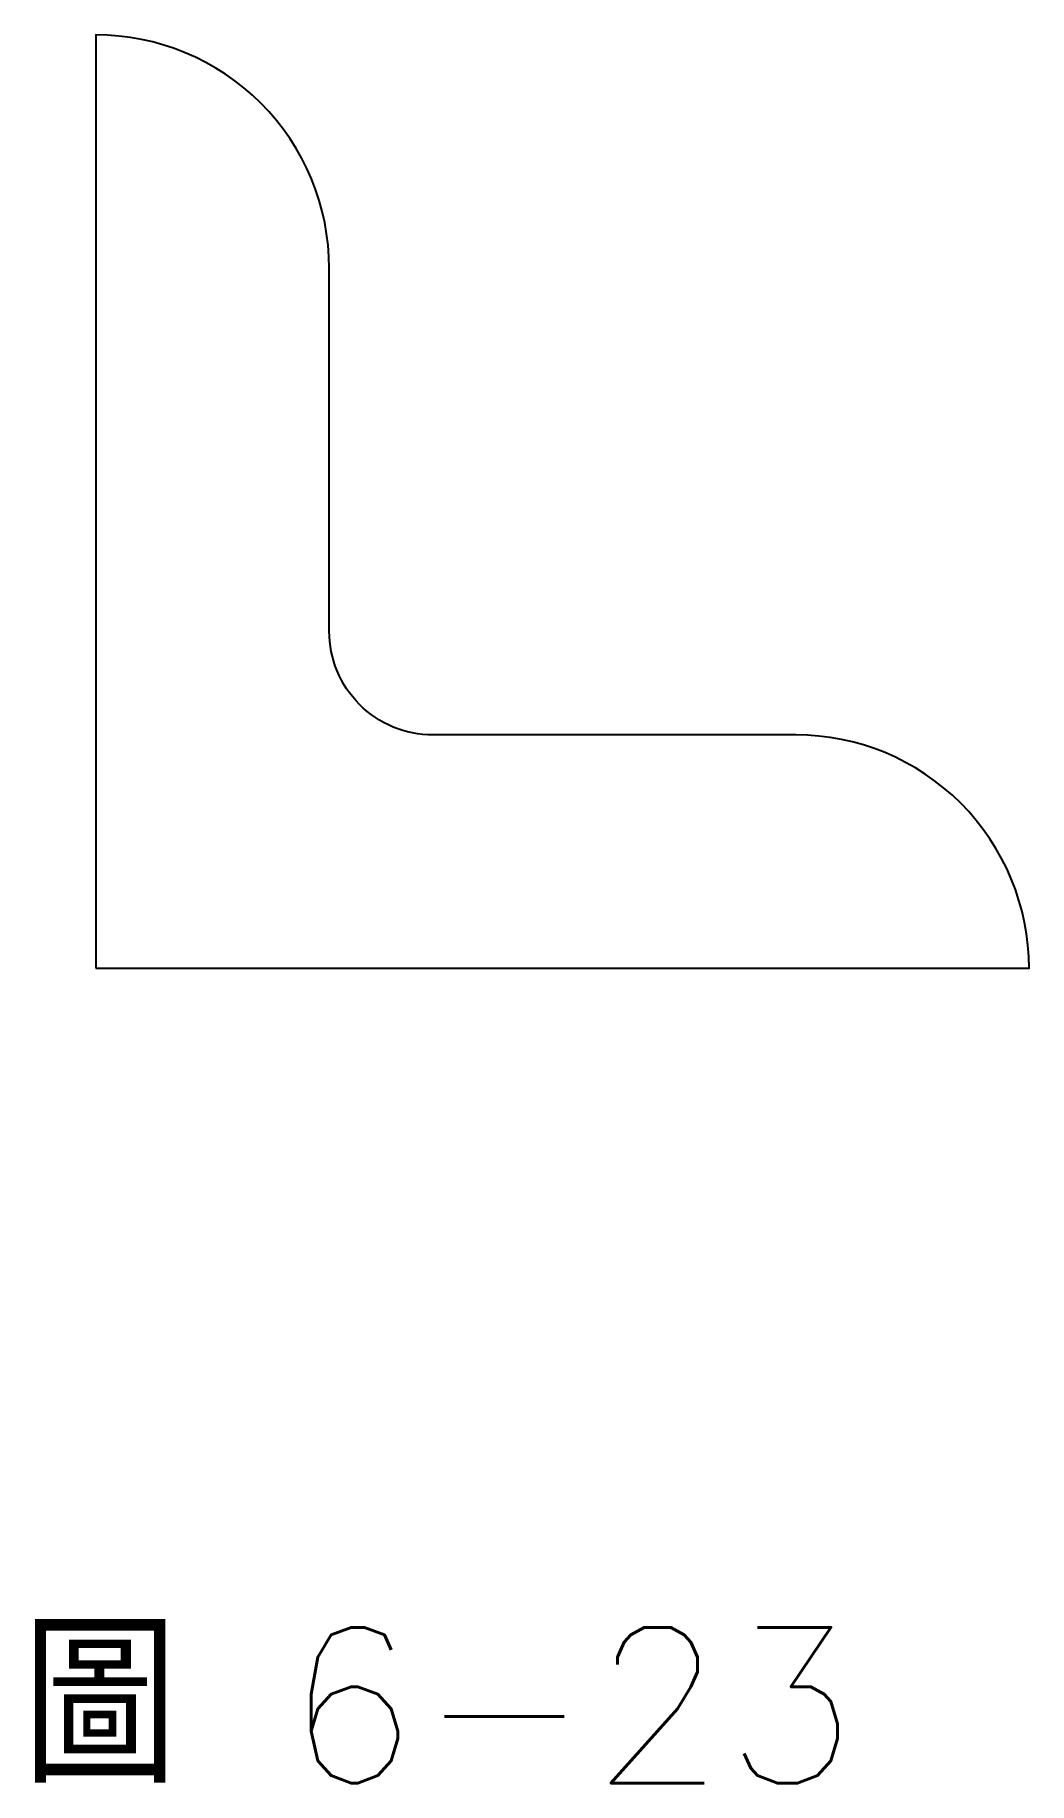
# Model space of a CAD drawing. Extents: x 188.5 to 207.6, y 73.1 to 106.8.
import ezdxf

# ---------------------------------------------------------------- set-up
doc = ezdxf.new("R2010")
doc.units = 0
doc.layers.add('輪廓線', color=7, linetype='CONTINUOUS')
doc.styles.add('CNS1', font='romans.shx', dxfattribs={"height": 3, "bigfont": 'chineset.shx'})

msp = doc.modelspace()

# ---------------------------------------------------------------- linework, layer by layer
at = {"layer": '輪廓線'}
msp.add_lwpolyline([(189.627, 88.771), (207.627, 88.771, 0.414214), (203.127, 93.271), (196.127, 93.271, -0.414214), (194.127, 95.271), (194.127, 102.271, 0.414214), (189.627, 106.771)], format="xyb", close=True, dxfattribs=at)

# ---------------------------------------------------------------- texts
at = {"layer": '輪廓線', "style": 'CNS1'}
msp.add_text('圖 6-23', height=3, dxfattribs=at).set_placement((188.205, 73.056))

doc.saveas('drawing.dxf')
